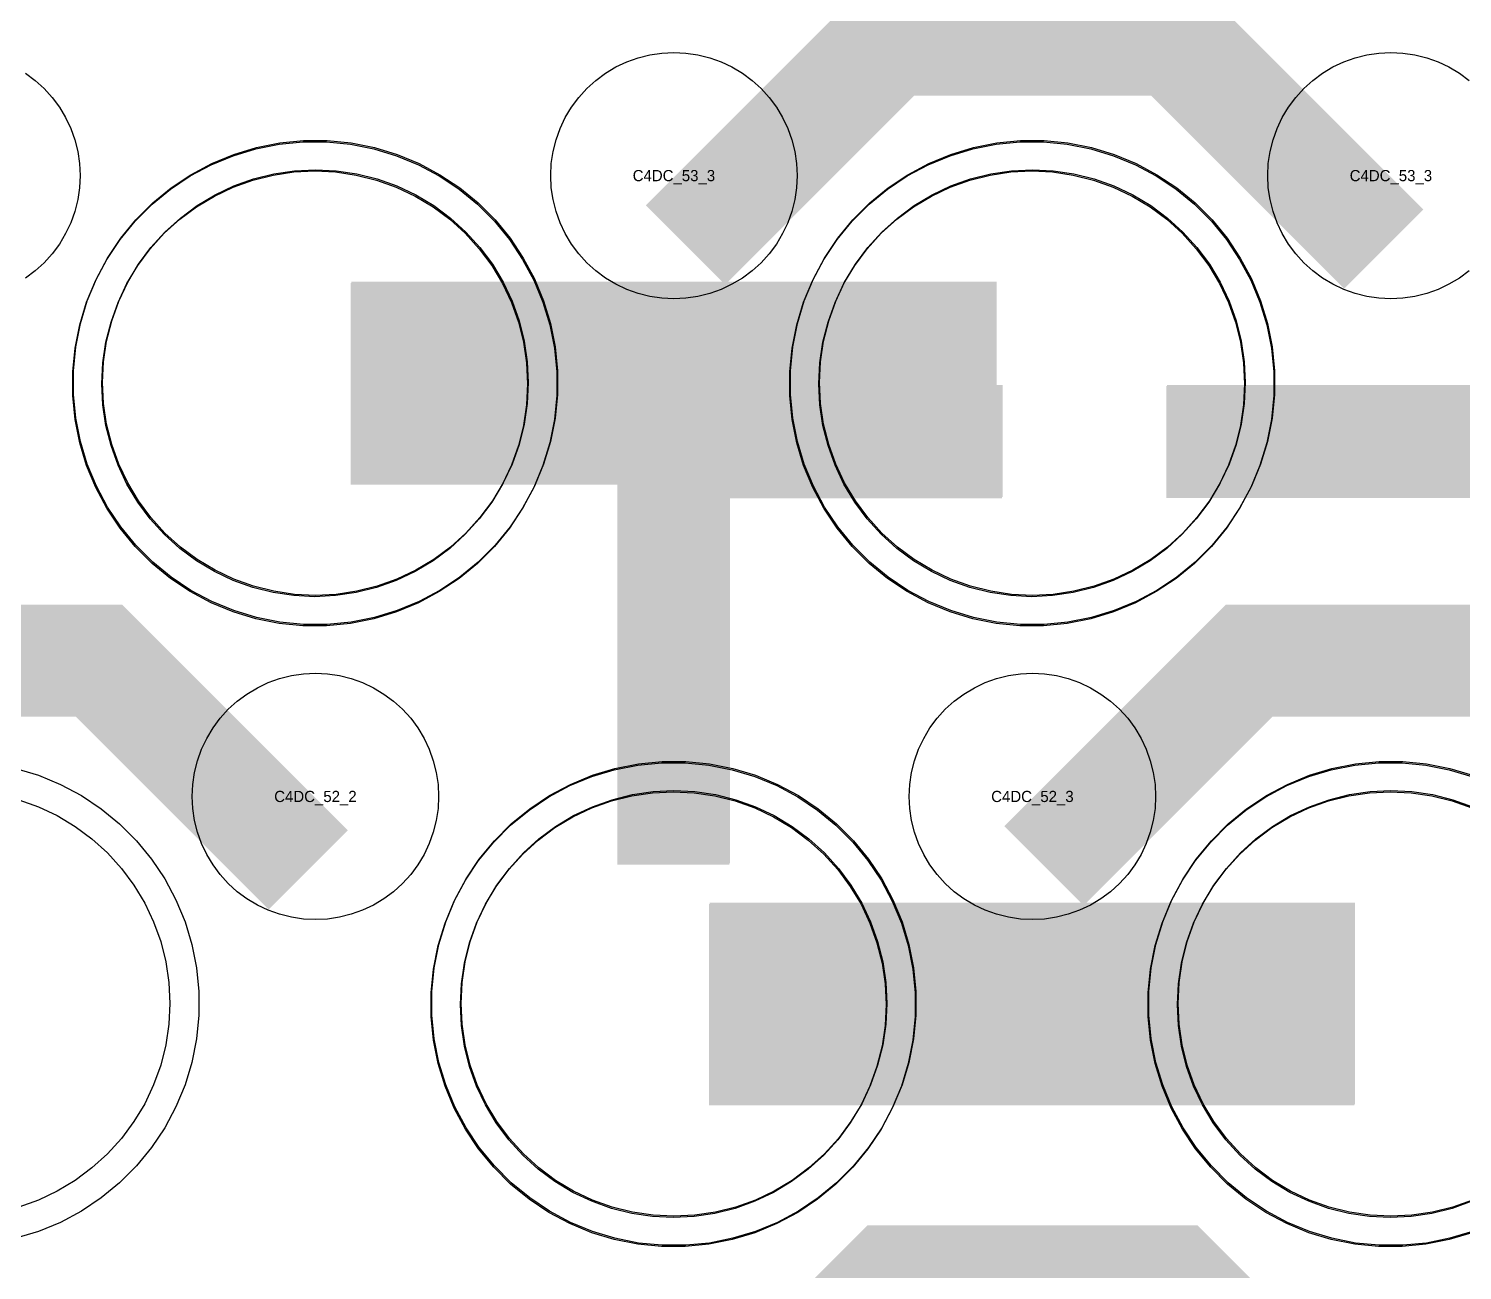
# Model space of a CAD drawing. Extents: x -11880 to 11880, y -14992 to 14992.
# Drawn here: x -11184 to -10864.1, y -7693.8 to -7416.7 of the extents above; entities that cross this region are included whole.
import ezdxf
from ezdxf.enums import TextEntityAlignment as Align

# ---------------------------------------------------------------- set-up
doc = ezdxf.new("R2010")
doc.units = 0
doc.header["$MEASUREMENT"] = 0
for name, color, linetype in [('GDS_775_DT_237', 138, 'CONTINUOUS'), ('RDL1_FS', 34, 'CONTINUOUS'), ('RDL_BS', 160, 'CONTINUOUS')]:
    doc.layers.add(name, color=color, linetype=linetype)

msp = doc.modelspace()

# ---------------------------------------------------------------- linework, layer by layer
at = {"layer": 'RDL1_FS', "color": 241, "true_color": 0xf7abae}
for points in [[(-11120.149, -7543.461), (-11124.806, -7543.232), (-11129.417, -7542.548), (-11133.94, -7541.416), (-11138.33, -7539.844), (-11142.544, -7537.852), (-11146.544, -7535.454), (-11150.289, -7532.676), (-11153.743, -7529.546), (-11156.873, -7526.092), (-11159.651, -7522.347), (-11162.049, -7518.347), (-11164.041, -7514.133), (-11165.613, -7509.743), (-11166.745, -7505.22), (-11167.429, -7500.609), (-11167.658, -7495.952), (-11167.429, -7491.295), (-11166.745, -7486.684), (-11165.613, -7482.161), (-11164.041, -7477.771), (-11162.049, -7473.557), (-11159.651, -7469.557), (-11156.873, -7465.812), (-11153.743, -7462.358), (-11150.289, -7459.228), (-11146.544, -7456.45), (-11142.544, -7454.052), (-11138.33, -7452.06), (-11133.94, -7450.488), (-11129.417, -7449.356), (-11124.806, -7448.672), (-11120.149, -7448.443), (-11115.492, -7448.672), (-11110.881, -7449.356), (-11106.358, -7450.488), (-11101.968, -7452.06), (-11097.754, -7454.052), (-11093.754, -7456.45), (-11090.009, -7459.228), (-11086.555, -7462.358), (-11083.425, -7465.812), (-11080.647, -7469.557), (-11078.249, -7473.557), (-11076.257, -7477.771), (-11074.685, -7482.161), (-11073.553, -7486.684), (-11072.869, -7491.295), (-11072.64, -7495.952), (-11072.869, -7500.609), (-11073.553, -7505.22), (-11074.685, -7509.743), (-11076.257, -7514.133), (-11078.249, -7518.347), (-11080.647, -7522.347), (-11083.425, -7526.092), (-11086.555, -7529.546), (-11090.009, -7532.676), (-11093.754, -7535.454), (-11097.754, -7537.852), (-11101.968, -7539.844), (-11106.358, -7541.416), (-11110.881, -7542.548), (-11115.492, -7543.232)], [(-10960.149, -7543.461), (-10964.806, -7543.232), (-10969.417, -7542.548), (-10973.94, -7541.416), (-10978.33, -7539.844), (-10982.544, -7537.852), (-10986.544, -7535.454), (-10990.289, -7532.676), (-10993.743, -7529.546), (-10996.873, -7526.092), (-10999.651, -7522.347), (-11002.049, -7518.347), (-11004.041, -7514.133), (-11005.613, -7509.743), (-11006.745, -7505.22), (-11007.429, -7500.609), (-11007.658, -7495.952), (-11007.429, -7491.295), (-11006.745, -7486.684), (-11005.613, -7482.161), (-11004.041, -7477.771), (-11002.049, -7473.557), (-10999.651, -7469.557), (-10996.873, -7465.812), (-10993.743, -7462.358), (-10990.289, -7459.228), (-10986.544, -7456.45), (-10982.544, -7454.052), (-10978.33, -7452.06), (-10973.94, -7450.488), (-10969.417, -7449.356), (-10964.806, -7448.672), (-10960.149, -7448.443), (-10955.492, -7448.672), (-10950.881, -7449.356), (-10946.358, -7450.488), (-10941.968, -7452.06), (-10937.754, -7454.052), (-10933.754, -7456.45), (-10930.009, -7459.228), (-10926.555, -7462.358), (-10923.425, -7465.812), (-10920.647, -7469.557), (-10918.249, -7473.557), (-10916.257, -7477.771), (-10914.685, -7482.161), (-10913.553, -7486.684), (-10912.869, -7491.295), (-10912.64, -7495.952), (-10912.869, -7500.609), (-10913.553, -7505.22), (-10914.685, -7509.743), (-10916.257, -7514.133), (-10918.249, -7518.347), (-10920.647, -7522.347), (-10923.425, -7526.092), (-10926.555, -7529.546), (-10930.009, -7532.676), (-10933.754, -7535.454), (-10937.754, -7537.852), (-10941.968, -7539.844), (-10946.358, -7541.416), (-10950.881, -7542.548), (-10955.492, -7543.232)], [(-11040.149, -7682.026), (-11044.806, -7681.797), (-11049.417, -7681.113), (-11053.94, -7679.981), (-11058.33, -7678.409), (-11062.544, -7676.417), (-11066.544, -7674.019), (-11070.289, -7671.241), (-11073.743, -7668.111), (-11076.873, -7664.657), (-11079.651, -7660.912), (-11082.049, -7656.912), (-11084.041, -7652.698), (-11085.613, -7648.308), (-11086.745, -7643.785), (-11087.429, -7639.174), (-11087.658, -7634.517), (-11087.429, -7629.86), (-11086.745, -7625.249), (-11085.613, -7620.726), (-11084.041, -7616.336), (-11082.049, -7612.122), (-11079.651, -7608.122), (-11076.873, -7604.377), (-11073.743, -7600.923), (-11070.289, -7597.793), (-11066.544, -7595.015), (-11062.544, -7592.617), (-11058.33, -7590.625), (-11053.94, -7589.053), (-11049.417, -7587.921), (-11044.806, -7587.237), (-11040.149, -7587.008), (-11035.492, -7587.237), (-11030.881, -7587.921), (-11026.358, -7589.053), (-11021.968, -7590.625), (-11017.754, -7592.617), (-11013.754, -7595.015), (-11010.009, -7597.793), (-11006.555, -7600.923), (-11003.425, -7604.377), (-11000.647, -7608.122), (-10998.249, -7612.122), (-10996.257, -7616.336), (-10994.685, -7620.726), (-10993.553, -7625.249), (-10992.869, -7629.86), (-10992.64, -7634.517), (-10992.869, -7639.174), (-10993.553, -7643.785), (-10994.685, -7648.308), (-10996.257, -7652.698), (-10998.249, -7656.912), (-11000.647, -7660.912), (-11003.425, -7664.657), (-11006.555, -7668.111), (-11010.009, -7671.241), (-11013.754, -7674.019), (-11017.754, -7676.417), (-11021.968, -7678.409), (-11026.358, -7679.981), (-11030.881, -7681.113), (-11035.492, -7681.797)]]:
    msp.add_lwpolyline(points, close=True, dxfattribs=at)
at = {"layer": 'RDL1_FS'}
for points in [[(-11120, -7543.179), (-11124.657, -7542.95), (-11129.268, -7542.266), (-11133.791, -7541.134), (-11138.181, -7539.562), (-11142.395, -7537.57), (-11146.395, -7535.172), (-11150.14, -7532.394), (-11153.594, -7529.264), (-11156.724, -7525.81), (-11159.502, -7522.065), (-11161.9, -7518.065), (-11163.892, -7513.851), (-11165.464, -7509.461), (-11166.596, -7504.938), (-11167.28, -7500.327), (-11167.509, -7495.67), (-11167.28, -7491.013), (-11166.596, -7486.402), (-11165.464, -7481.879), (-11163.892, -7477.489), (-11161.9, -7473.275), (-11159.502, -7469.275), (-11156.724, -7465.53), (-11153.594, -7462.076), (-11150.14, -7458.946), (-11146.395, -7456.168), (-11142.395, -7453.77), (-11138.181, -7451.778), (-11133.791, -7450.206), (-11129.268, -7449.074), (-11124.657, -7448.39), (-11120, -7448.161), (-11115.343, -7448.39), (-11110.732, -7449.074), (-11106.209, -7450.206), (-11101.819, -7451.778), (-11097.605, -7453.77), (-11093.605, -7456.168), (-11089.86, -7458.946), (-11086.406, -7462.076), (-11083.276, -7465.53), (-11080.498, -7469.275), (-11078.1, -7473.275), (-11076.108, -7477.489), (-11074.536, -7481.879), (-11073.404, -7486.402), (-11072.72, -7491.013), (-11072.491, -7495.67), (-11072.72, -7500.327), (-11073.404, -7504.938), (-11074.536, -7509.461), (-11076.108, -7513.851), (-11078.1, -7518.065), (-11080.498, -7522.065), (-11083.276, -7525.81), (-11086.406, -7529.264), (-11089.86, -7532.394), (-11093.605, -7535.172), (-11097.605, -7537.57), (-11101.819, -7539.562), (-11106.209, -7541.134), (-11110.732, -7542.266), (-11115.343, -7542.95)], [(-10960, -7543.179), (-10964.657, -7542.95), (-10969.268, -7542.266), (-10973.791, -7541.134), (-10978.181, -7539.562), (-10982.395, -7537.57), (-10986.395, -7535.172), (-10990.14, -7532.394), (-10993.594, -7529.264), (-10996.724, -7525.81), (-10999.502, -7522.065), (-11001.9, -7518.065), (-11003.892, -7513.851), (-11005.464, -7509.461), (-11006.596, -7504.938), (-11007.28, -7500.327), (-11007.509, -7495.67), (-11007.28, -7491.013), (-11006.596, -7486.402), (-11005.464, -7481.879), (-11003.892, -7477.489), (-11001.9, -7473.275), (-10999.502, -7469.275), (-10996.724, -7465.53), (-10993.594, -7462.076), (-10990.14, -7458.946), (-10986.395, -7456.168), (-10982.395, -7453.77), (-10978.181, -7451.778), (-10973.791, -7450.206), (-10969.268, -7449.074), (-10964.657, -7448.39), (-10960, -7448.161), (-10955.343, -7448.39), (-10950.732, -7449.074), (-10946.209, -7450.206), (-10941.819, -7451.778), (-10937.605, -7453.77), (-10933.605, -7456.168), (-10929.86, -7458.946), (-10926.406, -7462.076), (-10923.276, -7465.53), (-10920.498, -7469.275), (-10918.1, -7473.275), (-10916.108, -7477.489), (-10914.536, -7481.879), (-10913.404, -7486.402), (-10912.72, -7491.013), (-10912.491, -7495.67), (-10912.72, -7500.327), (-10913.404, -7504.938), (-10914.536, -7509.461), (-10916.108, -7513.851), (-10918.1, -7518.065), (-10920.498, -7522.065), (-10923.276, -7525.81), (-10926.406, -7529.264), (-10929.86, -7532.394), (-10933.605, -7535.172), (-10937.605, -7537.57), (-10941.819, -7539.562), (-10946.209, -7541.134), (-10950.732, -7542.266), (-10955.343, -7542.95)], [(-11040, -7681.744), (-11044.657, -7681.515), (-11049.268, -7680.831), (-11053.791, -7679.699), (-11058.181, -7678.127), (-11062.395, -7676.135), (-11066.395, -7673.737), (-11070.14, -7670.959), (-11073.594, -7667.829), (-11076.724, -7664.375), (-11079.502, -7660.63), (-11081.9, -7656.63), (-11083.892, -7652.416), (-11085.464, -7648.026), (-11086.596, -7643.503), (-11087.28, -7638.892), (-11087.509, -7634.235), (-11087.28, -7629.578), (-11086.596, -7624.967), (-11085.464, -7620.444), (-11083.892, -7616.054), (-11081.9, -7611.84), (-11079.502, -7607.84), (-11076.724, -7604.095), (-11073.594, -7600.641), (-11070.14, -7597.511), (-11066.395, -7594.733), (-11062.395, -7592.335), (-11058.181, -7590.343), (-11053.791, -7588.771), (-11049.268, -7587.639), (-11044.657, -7586.955), (-11040, -7586.726), (-11035.343, -7586.955), (-11030.732, -7587.639), (-11026.209, -7588.771), (-11021.819, -7590.343), (-11017.605, -7592.335), (-11013.605, -7594.733), (-11009.86, -7597.511), (-11006.406, -7600.641), (-11003.276, -7604.095), (-11000.498, -7607.84), (-10998.1, -7611.84), (-10996.108, -7616.054), (-10994.536, -7620.444), (-10993.404, -7624.967), (-10992.72, -7629.578), (-10992.491, -7634.235), (-10992.72, -7638.892), (-10993.404, -7643.503), (-10994.536, -7648.026), (-10996.108, -7652.416), (-10998.1, -7656.63), (-11000.498, -7660.63), (-11003.276, -7664.375), (-11006.406, -7667.829), (-11009.86, -7670.959), (-11013.605, -7673.737), (-11017.605, -7676.135), (-11021.819, -7678.127), (-11026.209, -7679.699), (-11030.732, -7680.831), (-11035.343, -7681.515)]]:
    msp.add_lwpolyline(points, close=True, dxfattribs=at)
at = {"layer": 'RDL1_FS', "color": 241, "true_color": 0xf7abae}
for points in [[(-11112.147, -7495.952, 45, 45, 0), (-11040.147, -7495.952, 45, 45, 0)], [(-11040.147, -7495.952, 45, 45, 0), (-10968.147, -7495.952, 45, 45, 0)], [(-11032.147, -7634.517, 45, 45, 0), (-10960.147, -7634.517, 45, 45, 0)], [(-10960.147, -7634.517, 45, 45, 0), (-10888.147, -7634.517, 45, 45, 0)]]:
    msp.add_lwpolyline(points, format="xyseb", dxfattribs=at)
at = {"layer": 'RDL1_FS'}
for points in [[(-11111.998, -7495.67, 45, 45, 0), (-11039.998, -7495.67, 45, 45, 0)], [(-11039.998, -7495.67, 45, 45, 0), (-10967.998, -7495.67, 45, 45, 0)], [(-11031.998, -7634.235, 45, 45, 0), (-10959.998, -7634.235, 45, 45, 0)], [(-10959.998, -7634.235, 45, 45, 0), (-10887.998, -7634.235, 45, 45, 0)]]:
    msp.add_lwpolyline(points, format="xyseb", dxfattribs=at)
at = {"layer": 'RDL1_FS', "color": 241, "true_color": 0xf7abae}
msp.add_lwpolyline([(-10861.968, -7678.409), (-10866.358, -7679.981), (-10870.881, -7681.113), (-10875.492, -7681.797), (-10880.149, -7682.026), (-10884.806, -7681.797), (-10889.417, -7681.113), (-10893.94, -7679.981), (-10898.33, -7678.409), (-10902.544, -7676.417), (-10906.544, -7674.019), (-10910.289, -7671.241), (-10913.743, -7668.111), (-10916.873, -7664.657), (-10919.651, -7660.912), (-10922.049, -7656.912), (-10924.041, -7652.698), (-10925.613, -7648.308), (-10926.745, -7643.785), (-10927.429, -7639.174), (-10927.658, -7634.517), (-10927.429, -7629.86), (-10926.745, -7625.249), (-10925.613, -7620.726), (-10924.041, -7616.336), (-10922.049, -7612.122), (-10919.651, -7608.122), (-10916.873, -7604.377), (-10913.743, -7600.923), (-10910.289, -7597.793), (-10906.544, -7595.015), (-10902.544, -7592.617), (-10898.33, -7590.625), (-10893.94, -7589.053), (-10889.417, -7587.921), (-10884.806, -7587.237), (-10880.149, -7587.008), (-10875.492, -7587.237), (-10870.881, -7587.921), (-10866.358, -7589.053), (-10861.968, -7590.625)], dxfattribs=at)
at = {"layer": 'RDL1_FS'}
for points in [[(-10861.819, -7678.127), (-10866.209, -7679.699), (-10870.732, -7680.831), (-10875.343, -7681.515), (-10880, -7681.744), (-10884.657, -7681.515), (-10889.268, -7680.831), (-10893.791, -7679.699), (-10898.181, -7678.127), (-10902.395, -7676.135), (-10906.395, -7673.737), (-10910.14, -7670.959), (-10913.594, -7667.829), (-10916.724, -7664.375), (-10919.502, -7660.63), (-10921.9, -7656.63), (-10923.892, -7652.416), (-10925.464, -7648.026), (-10926.596, -7643.503), (-10927.28, -7638.892), (-10927.509, -7634.235), (-10927.28, -7629.578), (-10926.596, -7624.967), (-10925.464, -7620.444), (-10923.892, -7616.054), (-10921.9, -7611.84), (-10919.502, -7607.84), (-10916.724, -7604.095), (-10913.594, -7600.641), (-10910.14, -7597.511), (-10906.395, -7594.733), (-10902.395, -7592.335), (-10898.181, -7590.343), (-10893.791, -7588.771), (-10889.268, -7587.639), (-10884.657, -7586.955), (-10880, -7586.726), (-10875.343, -7586.955), (-10870.732, -7587.639), (-10866.209, -7588.771), (-10861.819, -7590.343)], [(-11186.209, -7588.771), (-11181.819, -7590.343), (-11177.605, -7592.335), (-11173.605, -7594.733), (-11169.86, -7597.511), (-11166.406, -7600.641), (-11163.276, -7604.095), (-11160.498, -7607.84), (-11158.1, -7611.84), (-11156.108, -7616.054), (-11154.536, -7620.444), (-11153.404, -7624.967), (-11152.72, -7629.578), (-11152.491, -7634.235), (-11152.72, -7638.892), (-11153.404, -7643.503), (-11154.536, -7648.026), (-11156.108, -7652.416), (-11158.1, -7656.63), (-11160.498, -7660.63), (-11163.276, -7664.375), (-11166.406, -7667.829), (-11169.86, -7670.959), (-11173.605, -7673.737), (-11177.605, -7676.135), (-11181.819, -7678.127), (-11186.209, -7679.699)]]:
    msp.add_lwpolyline(points, dxfattribs=at)
at = {"layer": 'RDL_BS'}
for points in [[(-11037.438, -7464.984, 25, 25, 0), (-10991.623, -7419.169, 25, 25, 0), (-10958.07, -7419.169, 25, 25, 0)], [(-10881.599, -7465.883, 25, 25, 0), (-10928.313, -7419.169, 25, 25, 0), (-10958.071, -7419.169, 25, 25, 0)], [(-11040, -7602.97, 25, 25, 0), (-11040, -7496.193, 25, 25, 0)], [(-11040, -7602.97, 25, 25, 0), (-11040, -7496.193, 25, 25, 0)], [(-11052.5, -7508.693, 25, 25, 0), (-10987.833, -7508.693, 25, 25, 0)], [(-11052.5, -7508.693, 25, 25, 0), (-10966.667, -7508.693, 25, 25, 0)], [(-10929.984, -7508.683, 25, 25, 0), (-10820.719, -7508.683, 25, 25, 0)], [(-11121.599, -7604.448, 25, 25, 0), (-11168.313, -7557.734, 25, 25, 0), (-11198.071, -7557.734, 25, 25, 0)], [(-10957.438, -7603.549, 25, 25, 0), (-10911.623, -7557.734, 25, 25, 0), (-10878.07, -7557.734, 25, 25, 0)], [(-10801.599, -7604.448, 25, 25, 0), (-10848.313, -7557.734, 25, 25, 0), (-10878.071, -7557.734, 25, 25, 0)], [(-11037.438, -7742.109, 25, 25, 0), (-10991.623, -7696.294, 25, 25, 0), (-10958.07, -7696.294, 25, 25, 0)], [(-10881.599, -7743.008, 25, 25, 0), (-10928.313, -7696.294, 25, 25, 0), (-10958.071, -7696.294, 25, 25, 0)]]:
    msp.add_lwpolyline(points, format="xyseb", dxfattribs=at)
for points in [[(-11040, -7476.976), (-11042.693, -7476.844), (-11045.365, -7476.448), (-11047.984, -7475.791), (-11050.519, -7474.884), (-11052.956, -7473.732), (-11055.28, -7472.339), (-11057.443, -7470.736), (-11059.442, -7468.924), (-11061.254, -7466.925), (-11062.857, -7464.762), (-11064.25, -7462.438), (-11065.402, -7460.001), (-11066.309, -7457.466), (-11066.966, -7454.847), (-11067.362, -7452.175), (-11067.494, -7449.482), (-11067.362, -7446.789), (-11066.966, -7444.117), (-11066.309, -7441.498), (-11065.402, -7438.963), (-11064.25, -7436.526), (-11062.857, -7434.202), (-11061.254, -7432.039), (-11059.442, -7430.04), (-11057.443, -7428.228), (-11055.28, -7426.625), (-11052.956, -7425.232), (-11050.519, -7424.08), (-11047.984, -7423.173), (-11045.365, -7422.516), (-11042.693, -7422.12), (-11040, -7421.988), (-11037.307, -7422.12), (-11034.635, -7422.516), (-11032.016, -7423.173), (-11029.481, -7424.08), (-11027.044, -7425.232), (-11024.72, -7426.625), (-11022.557, -7428.228), (-11020.558, -7430.04), (-11018.746, -7432.039), (-11017.143, -7434.202), (-11015.75, -7436.526), (-11014.598, -7438.963), (-11013.691, -7441.498), (-11013.034, -7444.117), (-11012.638, -7446.789), (-11012.506, -7449.482), (-11012.638, -7452.175), (-11013.034, -7454.847), (-11013.691, -7457.466), (-11014.598, -7460.001), (-11015.75, -7462.438), (-11017.143, -7464.762), (-11018.746, -7466.925), (-11020.558, -7468.924), (-11022.557, -7470.736), (-11024.72, -7472.339), (-11027.044, -7473.732), (-11029.481, -7474.884), (-11032.016, -7475.791), (-11034.635, -7476.448), (-11037.307, -7476.844)], [(-11122.644, -7549.67), (-11127.938, -7549.153), (-11133.165, -7548.107), (-11138.205, -7546.576), (-11143.115, -7544.545), (-11147.777, -7542.053), (-11152.191, -7539.106), (-11156.292, -7535.744), (-11160.074, -7531.962), (-11163.436, -7527.861), (-11166.383, -7523.447), (-11168.875, -7518.785), (-11170.906, -7513.875), (-11172.437, -7508.835), (-11173.483, -7503.608), (-11174, -7498.314), (-11174, -7493.026), (-11173.483, -7487.732), (-11172.437, -7482.505), (-11170.906, -7477.465), (-11168.875, -7472.555), (-11166.383, -7467.893), (-11163.436, -7463.479), (-11160.074, -7459.378), (-11156.292, -7455.596), (-11152.191, -7452.234), (-11147.777, -7449.287), (-11143.115, -7446.795), (-11138.205, -7444.764), (-11133.165, -7443.233), (-11127.938, -7442.187), (-11122.644, -7441.67), (-11117.356, -7441.67), (-11112.062, -7442.187), (-11106.835, -7443.233), (-11101.795, -7444.764), (-11096.885, -7446.795), (-11092.223, -7449.287), (-11087.809, -7452.234), (-11083.708, -7455.596), (-11079.926, -7459.378), (-11076.564, -7463.479), (-11073.617, -7467.893), (-11071.125, -7472.555), (-11069.094, -7477.465), (-11067.563, -7482.505), (-11066.517, -7487.732), (-11066, -7493.026), (-11066, -7498.314), (-11066.517, -7503.608), (-11067.563, -7508.835), (-11069.094, -7513.875), (-11071.125, -7518.785), (-11073.617, -7523.447), (-11076.564, -7527.861), (-11079.926, -7531.962), (-11083.708, -7535.744), (-11087.809, -7539.106), (-11092.223, -7542.053), (-11096.885, -7544.545), (-11101.795, -7546.576), (-11106.835, -7548.107), (-11112.062, -7549.153), (-11117.356, -7549.67)], [(-10962.644, -7549.67), (-10967.938, -7549.153), (-10973.165, -7548.107), (-10978.205, -7546.576), (-10983.115, -7544.545), (-10987.777, -7542.053), (-10992.191, -7539.106), (-10996.292, -7535.744), (-11000.074, -7531.962), (-11003.436, -7527.861), (-11006.383, -7523.447), (-11008.875, -7518.785), (-11010.906, -7513.875), (-11012.437, -7508.835), (-11013.483, -7503.608), (-11014, -7498.314), (-11014, -7493.026), (-11013.483, -7487.732), (-11012.437, -7482.505), (-11010.906, -7477.465), (-11008.875, -7472.555), (-11006.383, -7467.893), (-11003.436, -7463.479), (-11000.074, -7459.378), (-10996.292, -7455.596), (-10992.191, -7452.234), (-10987.777, -7449.287), (-10983.115, -7446.795), (-10978.205, -7444.764), (-10973.165, -7443.233), (-10967.938, -7442.187), (-10962.644, -7441.67), (-10957.356, -7441.67), (-10952.062, -7442.187), (-10946.835, -7443.233), (-10941.795, -7444.764), (-10936.885, -7446.795), (-10932.223, -7449.287), (-10927.809, -7452.234), (-10923.708, -7455.596), (-10919.926, -7459.378), (-10916.564, -7463.479), (-10913.617, -7467.893), (-10911.125, -7472.555), (-10909.094, -7477.465), (-10907.563, -7482.505), (-10906.517, -7487.732), (-10906, -7493.026), (-10906, -7498.314), (-10906.517, -7503.608), (-10907.563, -7508.835), (-10909.094, -7513.875), (-10911.125, -7518.785), (-10913.617, -7523.447), (-10916.564, -7527.861), (-10919.926, -7531.962), (-10923.708, -7535.744), (-10927.809, -7539.106), (-10932.223, -7542.053), (-10936.885, -7544.545), (-10941.795, -7546.576), (-10946.835, -7548.107), (-10952.062, -7549.153), (-10957.356, -7549.67)], [(-11120, -7615.541), (-11122.693, -7615.409), (-11125.365, -7615.013), (-11127.984, -7614.356), (-11130.519, -7613.449), (-11132.956, -7612.297), (-11135.28, -7610.904), (-11137.443, -7609.301), (-11139.442, -7607.489), (-11141.254, -7605.49), (-11142.857, -7603.327), (-11144.25, -7601.003), (-11145.402, -7598.566), (-11146.309, -7596.031), (-11146.966, -7593.412), (-11147.362, -7590.74), (-11147.494, -7588.047), (-11147.362, -7585.354), (-11146.966, -7582.682), (-11146.309, -7580.063), (-11145.402, -7577.528), (-11144.25, -7575.091), (-11142.857, -7572.767), (-11141.254, -7570.604), (-11139.442, -7568.605), (-11137.443, -7566.793), (-11135.28, -7565.19), (-11132.956, -7563.797), (-11130.519, -7562.645), (-11127.984, -7561.738), (-11125.365, -7561.081), (-11122.693, -7560.685), (-11120, -7560.553), (-11117.307, -7560.685), (-11114.635, -7561.081), (-11112.016, -7561.738), (-11109.481, -7562.645), (-11107.044, -7563.797), (-11104.72, -7565.19), (-11102.557, -7566.793), (-11100.558, -7568.605), (-11098.746, -7570.604), (-11097.143, -7572.767), (-11095.75, -7575.091), (-11094.598, -7577.528), (-11093.691, -7580.063), (-11093.034, -7582.682), (-11092.638, -7585.354), (-11092.506, -7588.047), (-11092.638, -7590.74), (-11093.034, -7593.412), (-11093.691, -7596.031), (-11094.598, -7598.566), (-11095.75, -7601.003), (-11097.143, -7603.327), (-11098.746, -7605.49), (-11100.558, -7607.489), (-11102.557, -7609.301), (-11104.72, -7610.904), (-11107.044, -7612.297), (-11109.481, -7613.449), (-11112.016, -7614.356), (-11114.635, -7615.013), (-11117.307, -7615.409)], [(-10960, -7615.541), (-10962.693, -7615.409), (-10965.365, -7615.013), (-10967.984, -7614.356), (-10970.519, -7613.449), (-10972.956, -7612.297), (-10975.28, -7610.904), (-10977.443, -7609.301), (-10979.442, -7607.489), (-10981.254, -7605.49), (-10982.857, -7603.327), (-10984.25, -7601.003), (-10985.402, -7598.566), (-10986.309, -7596.031), (-10986.966, -7593.412), (-10987.362, -7590.74), (-10987.494, -7588.047), (-10987.362, -7585.354), (-10986.966, -7582.682), (-10986.309, -7580.063), (-10985.402, -7577.528), (-10984.25, -7575.091), (-10982.857, -7572.767), (-10981.254, -7570.604), (-10979.442, -7568.605), (-10977.443, -7566.793), (-10975.28, -7565.19), (-10972.956, -7563.797), (-10970.519, -7562.645), (-10967.984, -7561.738), (-10965.365, -7561.081), (-10962.693, -7560.685), (-10960, -7560.553), (-10957.307, -7560.685), (-10954.635, -7561.081), (-10952.016, -7561.738), (-10949.481, -7562.645), (-10947.044, -7563.797), (-10944.72, -7565.19), (-10942.557, -7566.793), (-10940.558, -7568.605), (-10938.746, -7570.604), (-10937.143, -7572.767), (-10935.75, -7575.091), (-10934.598, -7577.528), (-10933.691, -7580.063), (-10933.034, -7582.682), (-10932.638, -7585.354), (-10932.506, -7588.047), (-10932.638, -7590.74), (-10933.034, -7593.412), (-10933.691, -7596.031), (-10934.598, -7598.566), (-10935.75, -7601.003), (-10937.143, -7603.327), (-10938.746, -7605.49), (-10940.558, -7607.489), (-10942.557, -7609.301), (-10944.72, -7610.904), (-10947.044, -7612.297), (-10949.481, -7613.449), (-10952.016, -7614.356), (-10954.635, -7615.013), (-10957.307, -7615.409)], [(-11042.644, -7688.235), (-11047.938, -7687.718), (-11053.165, -7686.672), (-11058.205, -7685.141), (-11063.115, -7683.11), (-11067.777, -7680.618), (-11072.191, -7677.671), (-11076.292, -7674.309), (-11080.074, -7670.527), (-11083.436, -7666.426), (-11086.383, -7662.012), (-11088.875, -7657.35), (-11090.906, -7652.44), (-11092.437, -7647.4), (-11093.483, -7642.173), (-11094, -7636.879), (-11094, -7631.591), (-11093.483, -7626.297), (-11092.437, -7621.07), (-11090.906, -7616.03), (-11088.875, -7611.12), (-11086.383, -7606.458), (-11083.436, -7602.044), (-11080.074, -7597.943), (-11076.292, -7594.161), (-11072.191, -7590.799), (-11067.777, -7587.852), (-11063.115, -7585.36), (-11058.205, -7583.329), (-11053.165, -7581.798), (-11047.938, -7580.752), (-11042.644, -7580.235), (-11037.356, -7580.235), (-11032.062, -7580.752), (-11026.835, -7581.798), (-11021.795, -7583.329), (-11016.885, -7585.36), (-11012.223, -7587.852), (-11007.809, -7590.799), (-11003.708, -7594.161), (-10999.926, -7597.943), (-10996.564, -7602.044), (-10993.617, -7606.458), (-10991.125, -7611.12), (-10989.094, -7616.03), (-10987.563, -7621.07), (-10986.517, -7626.297), (-10986, -7631.591), (-10986, -7636.879), (-10986.517, -7642.173), (-10987.563, -7647.4), (-10989.094, -7652.44), (-10991.125, -7657.35), (-10993.617, -7662.012), (-10996.564, -7666.426), (-10999.926, -7670.527), (-11003.708, -7674.309), (-11007.809, -7677.671), (-11012.223, -7680.618), (-11016.885, -7683.11), (-11021.795, -7685.141), (-11026.835, -7686.672), (-11032.062, -7687.718), (-11037.356, -7688.235)]]:
    msp.add_lwpolyline(points, close=True, dxfattribs=at)
for points in [[(-10862.557, -7470.736), (-10864.72, -7472.339), (-10867.044, -7473.732), (-10869.481, -7474.884), (-10872.016, -7475.791), (-10874.635, -7476.448), (-10877.307, -7476.844), (-10880, -7476.976), (-10882.693, -7476.844), (-10885.365, -7476.448), (-10887.984, -7475.791), (-10890.519, -7474.884), (-10892.956, -7473.732), (-10895.28, -7472.339), (-10897.443, -7470.736), (-10899.442, -7468.924), (-10901.254, -7466.925), (-10902.857, -7464.762), (-10904.25, -7462.438), (-10905.402, -7460.001), (-10906.309, -7457.466), (-10906.966, -7454.847), (-10907.362, -7452.175), (-10907.494, -7449.482), (-10907.362, -7446.789), (-10906.966, -7444.117), (-10906.309, -7441.498), (-10905.402, -7438.963), (-10904.25, -7436.526), (-10902.857, -7434.202), (-10901.254, -7432.039), (-10899.442, -7430.04), (-10897.443, -7428.228), (-10895.28, -7426.625), (-10892.956, -7425.232), (-10890.519, -7424.08), (-10887.984, -7423.173), (-10885.365, -7422.516), (-10882.693, -7422.12), (-10880, -7421.988), (-10877.307, -7422.12), (-10874.635, -7422.516), (-10872.016, -7423.173), (-10869.481, -7424.08), (-10867.044, -7425.232), (-10864.72, -7426.625), (-10862.557, -7428.228)], [(-11184.72, -7426.625), (-11182.557, -7428.228), (-11180.558, -7430.04), (-11178.746, -7432.039), (-11177.143, -7434.202), (-11175.75, -7436.526), (-11174.598, -7438.963), (-11173.691, -7441.498), (-11173.034, -7444.117), (-11172.638, -7446.789), (-11172.506, -7449.482), (-11172.638, -7452.175), (-11173.034, -7454.847), (-11173.691, -7457.466), (-11174.598, -7460.001), (-11175.75, -7462.438), (-11177.143, -7464.762), (-11178.746, -7466.925), (-11180.558, -7468.924), (-11182.557, -7470.736), (-11184.72, -7472.339)], [(-11186.835, -7581.798), (-11181.795, -7583.329), (-11176.885, -7585.36), (-11172.223, -7587.852), (-11167.809, -7590.799), (-11163.708, -7594.161), (-11159.926, -7597.943), (-11156.564, -7602.044), (-11153.617, -7606.458), (-11151.125, -7611.12), (-11149.094, -7616.03), (-11147.563, -7621.07), (-11146.517, -7626.297), (-11146, -7631.591), (-11146, -7636.879), (-11146.517, -7642.173), (-11147.563, -7647.4), (-11149.094, -7652.44), (-11151.125, -7657.35), (-11153.617, -7662.012), (-11156.564, -7666.426), (-11159.926, -7670.527), (-11163.708, -7674.309), (-11167.809, -7677.671), (-11172.223, -7680.618), (-11176.885, -7683.11), (-11181.795, -7685.141), (-11186.835, -7686.672)], [(-10861.795, -7685.141), (-10866.835, -7686.672), (-10872.062, -7687.718), (-10877.356, -7688.235), (-10882.644, -7688.235), (-10887.938, -7687.718), (-10893.165, -7686.672), (-10898.205, -7685.141), (-10903.115, -7683.11), (-10907.777, -7680.618), (-10912.191, -7677.671), (-10916.292, -7674.309), (-10920.074, -7670.527), (-10923.436, -7666.426), (-10926.383, -7662.012), (-10928.875, -7657.35), (-10930.906, -7652.44), (-10932.437, -7647.4), (-10933.483, -7642.173), (-10934, -7636.879), (-10934, -7631.591), (-10933.483, -7626.297), (-10932.437, -7621.07), (-10930.906, -7616.03), (-10928.875, -7611.12), (-10926.383, -7606.458), (-10923.436, -7602.044), (-10920.074, -7597.943), (-10916.292, -7594.161), (-10912.191, -7590.799), (-10907.777, -7587.852), (-10903.115, -7585.36), (-10898.205, -7583.329), (-10893.165, -7581.798), (-10887.938, -7580.752), (-10882.644, -7580.235), (-10877.356, -7580.235), (-10872.062, -7580.752), (-10866.835, -7581.798), (-10861.795, -7583.329)]]:
    msp.add_lwpolyline(points, dxfattribs=at)
at = {"layer": 'RDL_BS', "color": 241, "true_color": 0xf7abae}
for points in [[(-11122.793, -7549.952), (-11128.087, -7549.435), (-11133.314, -7548.389), (-11138.354, -7546.858), (-11143.264, -7544.827), (-11147.926, -7542.335), (-11152.34, -7539.388), (-11156.441, -7536.026), (-11160.223, -7532.244), (-11163.585, -7528.143), (-11166.532, -7523.729), (-11169.024, -7519.067), (-11171.055, -7514.157), (-11172.586, -7509.117), (-11173.632, -7503.89), (-11174.149, -7498.596), (-11174.149, -7493.308), (-11173.632, -7488.014), (-11172.586, -7482.787), (-11171.055, -7477.747), (-11169.024, -7472.837), (-11166.532, -7468.175), (-11163.585, -7463.761), (-11160.223, -7459.66), (-11156.441, -7455.878), (-11152.34, -7452.516), (-11147.926, -7449.569), (-11143.264, -7447.077), (-11138.354, -7445.046), (-11133.314, -7443.515), (-11128.087, -7442.469), (-11122.793, -7441.952), (-11117.505, -7441.952), (-11112.211, -7442.469), (-11106.984, -7443.515), (-11101.944, -7445.046), (-11097.034, -7447.077), (-11092.372, -7449.569), (-11087.958, -7452.516), (-11083.857, -7455.878), (-11080.075, -7459.66), (-11076.713, -7463.761), (-11073.766, -7468.175), (-11071.274, -7472.837), (-11069.243, -7477.747), (-11067.712, -7482.787), (-11066.666, -7488.014), (-11066.149, -7493.308), (-11066.149, -7498.596), (-11066.666, -7503.89), (-11067.712, -7509.117), (-11069.243, -7514.157), (-11071.274, -7519.067), (-11073.766, -7523.729), (-11076.713, -7528.143), (-11080.075, -7532.244), (-11083.857, -7536.026), (-11087.958, -7539.388), (-11092.372, -7542.335), (-11097.034, -7544.827), (-11101.944, -7546.858), (-11106.984, -7548.389), (-11112.211, -7549.435), (-11117.505, -7549.952)], [(-10962.793, -7549.952), (-10968.087, -7549.435), (-10973.314, -7548.389), (-10978.354, -7546.858), (-10983.264, -7544.827), (-10987.926, -7542.335), (-10992.34, -7539.388), (-10996.441, -7536.026), (-11000.223, -7532.244), (-11003.585, -7528.143), (-11006.532, -7523.729), (-11009.024, -7519.067), (-11011.055, -7514.157), (-11012.586, -7509.117), (-11013.632, -7503.89), (-11014.149, -7498.596), (-11014.149, -7493.308), (-11013.632, -7488.014), (-11012.586, -7482.787), (-11011.055, -7477.747), (-11009.024, -7472.837), (-11006.532, -7468.175), (-11003.585, -7463.761), (-11000.223, -7459.66), (-10996.441, -7455.878), (-10992.34, -7452.516), (-10987.926, -7449.569), (-10983.264, -7447.077), (-10978.354, -7445.046), (-10973.314, -7443.515), (-10968.087, -7442.469), (-10962.793, -7441.952), (-10957.505, -7441.952), (-10952.211, -7442.469), (-10946.984, -7443.515), (-10941.944, -7445.046), (-10937.034, -7447.077), (-10932.372, -7449.569), (-10927.958, -7452.516), (-10923.857, -7455.878), (-10920.075, -7459.66), (-10916.713, -7463.761), (-10913.766, -7468.175), (-10911.274, -7472.837), (-10909.243, -7477.747), (-10907.712, -7482.787), (-10906.666, -7488.014), (-10906.149, -7493.308), (-10906.149, -7498.596), (-10906.666, -7503.89), (-10907.712, -7509.117), (-10909.243, -7514.157), (-10911.274, -7519.067), (-10913.766, -7523.729), (-10916.713, -7528.143), (-10920.075, -7532.244), (-10923.857, -7536.026), (-10927.958, -7539.388), (-10932.372, -7542.335), (-10937.034, -7544.827), (-10941.944, -7546.858), (-10946.984, -7548.389), (-10952.211, -7549.435), (-10957.505, -7549.952)], [(-11042.793, -7688.517), (-11048.087, -7688), (-11053.314, -7686.954), (-11058.354, -7685.423), (-11063.264, -7683.392), (-11067.926, -7680.9), (-11072.34, -7677.953), (-11076.441, -7674.591), (-11080.223, -7670.809), (-11083.585, -7666.708), (-11086.532, -7662.294), (-11089.024, -7657.632), (-11091.055, -7652.722), (-11092.586, -7647.682), (-11093.632, -7642.455), (-11094.149, -7637.161), (-11094.149, -7631.873), (-11093.632, -7626.579), (-11092.586, -7621.352), (-11091.055, -7616.312), (-11089.024, -7611.402), (-11086.532, -7606.74), (-11083.585, -7602.326), (-11080.223, -7598.225), (-11076.441, -7594.443), (-11072.34, -7591.081), (-11067.926, -7588.134), (-11063.264, -7585.642), (-11058.354, -7583.611), (-11053.314, -7582.08), (-11048.087, -7581.034), (-11042.793, -7580.517), (-11037.505, -7580.517), (-11032.211, -7581.034), (-11026.984, -7582.08), (-11021.944, -7583.611), (-11017.034, -7585.642), (-11012.372, -7588.134), (-11007.958, -7591.081), (-11003.857, -7594.443), (-11000.075, -7598.225), (-10996.713, -7602.326), (-10993.766, -7606.74), (-10991.274, -7611.402), (-10989.243, -7616.312), (-10987.712, -7621.352), (-10986.666, -7626.579), (-10986.149, -7631.873), (-10986.149, -7637.161), (-10986.666, -7642.455), (-10987.712, -7647.682), (-10989.243, -7652.722), (-10991.274, -7657.632), (-10993.766, -7662.294), (-10996.713, -7666.708), (-11000.075, -7670.809), (-11003.857, -7674.591), (-11007.958, -7677.953), (-11012.372, -7680.9), (-11017.034, -7683.392), (-11021.944, -7685.423), (-11026.984, -7686.954), (-11032.211, -7688), (-11037.505, -7688.517)]]:
    msp.add_lwpolyline(points, close=True, dxfattribs=at)
for points in [[(-11040.149, -7603.252, 25, 25, 0), (-11040.149, -7496.475, 25, 25, 0)], [(-11040.149, -7603.252, 25, 25, 0), (-11040.149, -7496.475, 25, 25, 0)], [(-11052.649, -7508.975, 25, 25, 0), (-10987.982, -7508.975, 25, 25, 0)], [(-11052.649, -7508.975, 25, 25, 0), (-10966.816, -7508.975, 25, 25, 0)], [(-10930.133, -7508.965, 25, 25, 0), (-10820.868, -7508.965, 25, 25, 0)]]:
    msp.add_lwpolyline(points, format="xyseb", dxfattribs=at)
msp.add_lwpolyline([(-10861.944, -7685.423), (-10866.984, -7686.954), (-10872.211, -7688), (-10877.505, -7688.517), (-10882.793, -7688.517), (-10888.087, -7688), (-10893.314, -7686.954), (-10898.354, -7685.423), (-10903.264, -7683.392), (-10907.926, -7680.9), (-10912.34, -7677.953), (-10916.441, -7674.591), (-10920.223, -7670.809), (-10923.585, -7666.708), (-10926.532, -7662.294), (-10929.024, -7657.632), (-10931.055, -7652.722), (-10932.586, -7647.682), (-10933.632, -7642.455), (-10934.149, -7637.161), (-10934.149, -7631.873), (-10933.632, -7626.579), (-10932.586, -7621.352), (-10931.055, -7616.312), (-10929.024, -7611.402), (-10926.532, -7606.74), (-10923.585, -7602.326), (-10920.223, -7598.225), (-10916.441, -7594.443), (-10912.34, -7591.081), (-10907.926, -7588.134), (-10903.264, -7585.642), (-10898.354, -7583.611), (-10893.314, -7582.08), (-10888.087, -7581.034), (-10882.793, -7580.517), (-10877.505, -7580.517), (-10872.211, -7581.034), (-10866.984, -7582.08), (-10861.944, -7583.611)], dxfattribs=at)

# ---------------------------------------------------------------- texts
at = {"layer": 'GDS_775_DT_237'}
for s, p in [('C4DC_53_3', (-11040, -7449.482)), ('C4DC_53_3', (-11040, -7449.482)), ('C4DC_53_3', (-10880, -7449.482)), ('C4DC_53_3', (-10880, -7449.482)), ('C4DC_52_2', (-11120, -7588.047)), ('C4DC_52_2', (-11120, -7588.047)), ('C4DC_52_3', (-10960, -7588.047)), ('C4DC_52_3', (-10960, -7588.047))]:
    msp.add_text(s, height=2.5, dxfattribs=at).set_placement(p, align=Align.MIDDLE_CENTER)

doc.saveas('drawing.dxf')
